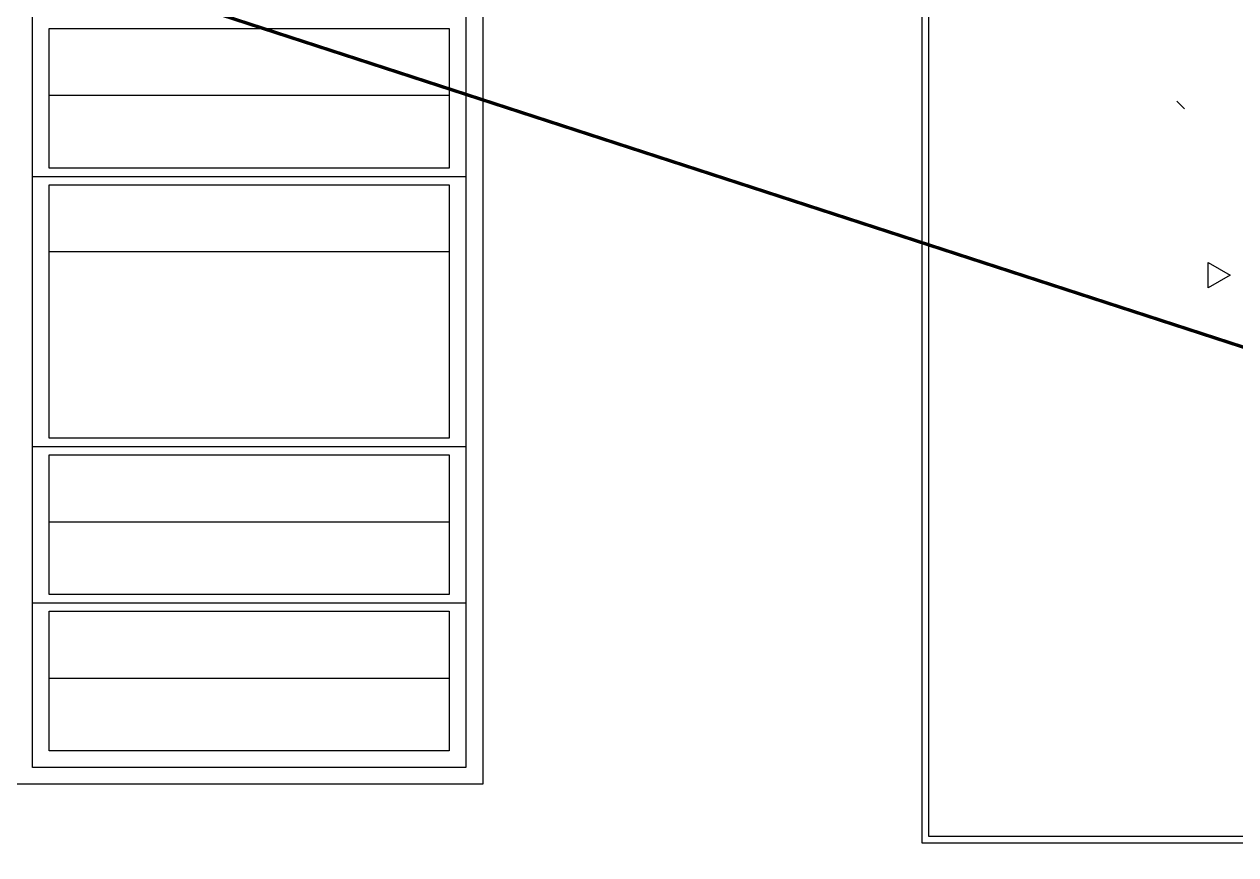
# Model space of a CAD drawing. Extents: x 0 to 840, y 0 to 273.
# Drawn here: x 642.4 to 728.7, y -0.1 to 59.1 of the extents above; entities that cross this region are included whole.
import ezdxf

# ---------------------------------------------------------------- set-up
doc = ezdxf.new("R2010")
doc.units = 0
doc.linetypes.add('1', pattern=[60.929508, 30.464754, -30.464754])
doc.layers.get('0').update_dxf_attribs({"linetype": 'CONTINUOUS'})
for name, color, linetype in [('SH-尺寸标注', 7, 'CONTINUOUS'), ('SH-符号标注', 7, 'CONTINUOUS'), ('图框', 7, 'CONTINUOUS')]:
    doc.layers.add(name, color=color, linetype=linetype)

msp = doc.modelspace()

# ---------------------------------------------------------------- linework, layer by layer
at = {"color": 7, "linetype": '1', "const_width": 0.239}
msp.add_lwpolyline([(0, 273.254), (840.158, 0)], dxfattribs=at)
msp.add_lwpolyline([(0, 273.254), (840.158, 0)], dxfattribs=at)
at = {"layer": 'SH-尺寸标注', "color": 7}
msp.add_lwpolyline([(725.068, 53.052), (724.509, 53.611)], dxfattribs=at)
for points, const_width in [([(724.789, 54.078), (724.789, 28.303)], 0.00998), ([(727.922, 53.332), (724.043, 53.332)], 0.00998), ([(723.029, 42.111), (723.029, 42.111), (722.854, 42.116), (722.693, 42.132), (722.547, 42.157), (722.547, 42.157), (722.418, 42.191), (722.309, 42.23), (722.22, 42.274), (722.22, 42.274), (722.146, 42.324), (722.082, 42.38), (722.028, 42.443), (722.028, 42.443), (721.984, 42.507), (721.952, 42.57), (721.93, 42.632), (721.93, 42.632), (721.916, 42.693), (721.908, 42.757), (721.905, 42.823), (721.905, 42.823), (722.032, 43.219), (722.413, 43.457), (723.047, 43.536), (723.047, 43.536), (723.377, 43.515), (723.651, 43.455), (723.868, 43.353), (723.868, 43.353), (724.026, 43.213), (724.121, 43.036), (724.153, 42.823), (724.153, 42.823), (724.121, 42.609), (724.025, 42.432), (723.865, 42.292), (723.865, 42.292), (723.645, 42.192), (723.366, 42.131), (723.029, 42.111)], 0.00000000153), ([(722.145, 43.259), (722.243, 42.775), (722.539, 42.484), (723.032, 42.388), (723.032, 42.388), (723.53, 42.435), (723.829, 42.579), (723.928, 42.817), (723.928, 42.817), (723.904, 42.956), (723.83, 43.067), (723.707, 43.152), (723.707, 43.152), (723.533, 43.212), (723.305, 43.248), (723.023, 43.26), (722.145, 43.259)], 0.00000000153), ([(722.661, 40.426), (722.661, 40.426), (722.241, 40.515), (721.989, 40.755), (721.905, 41.144), (721.905, 41.144), (721.925, 41.338), (721.985, 41.506), (722.083, 41.648), (722.083, 41.648), (722.214, 41.755), (722.367, 41.819), (722.544, 41.841), (722.544, 41.841), (722.797, 41.79), (723.016, 41.636), (723.201, 41.38), (723.367, 41.073), (723.367, 41.073), (723.438, 40.953), (723.507, 40.858), (723.575, 40.788), (723.575, 40.788), (723.647, 40.738), (723.727, 40.702), (723.815, 40.681), (723.815, 41.826), (724.082, 41.826), (724.082, 40.377), (724.082, 40.377), (723.861, 40.401), (723.676, 40.449), (723.528, 40.521), (723.528, 40.521), (723.398, 40.629), (723.269, 40.784), (723.14, 40.987), (722.98, 41.27), (722.98, 41.27), (722.857, 41.433), (722.714, 41.532), (722.55, 41.564), (722.55, 41.564), (722.44, 41.551), (722.343, 41.51), (722.259, 41.442), (722.259, 41.442), (722.194, 41.353), (722.155, 41.251), (722.142, 41.135), (722.142, 41.135), (722.2, 40.904), (722.373, 40.758), (722.661, 40.696), (722.661, 40.426)], 0.00000000153), ([(723.09, 38.697), (723.09, 38.697), (722.906, 38.703), (722.736, 38.721), (722.582, 38.75), (722.582, 38.75), (722.446, 38.787), (722.331, 38.831), (722.237, 38.88), (722.237, 38.88), (722.158, 38.936), (722.09, 38.998), (722.033, 39.067), (722.033, 39.067), (721.987, 39.139), (721.952, 39.207), (721.93, 39.273), (721.93, 39.273), (721.916, 39.339), (721.908, 39.407), (721.905, 39.477), (721.905, 39.477), (721.922, 39.634), (721.972, 39.771), (722.056, 39.89), (722.056, 39.89), (722.169, 39.986), (722.308, 40.054), (722.473, 40.094), (722.473, 39.824), (722.473, 39.824), (722.377, 39.795), (722.296, 39.752), (722.231, 39.695), (722.231, 39.695), (722.183, 39.626), (722.154, 39.548), (722.145, 39.459), (722.145, 39.459), (722.169, 39.315), (722.24, 39.196), (722.358, 39.101), (722.358, 39.101), (722.521, 39.032), (722.725, 38.989), (722.971, 38.974), (722.971, 38.974), (722.836, 39.108), (722.755, 39.275), (722.728, 39.474), (722.728, 39.474), (722.75, 39.657), (722.814, 39.817), (722.922, 39.953), (722.922, 39.953), (723.063, 40.057), (723.229, 40.12), (723.419, 40.14), (723.419, 40.14), (723.619, 40.118), (723.795, 40.051), (723.945, 39.939), (723.945, 39.939), (724.061, 39.793), (724.13, 39.623), (724.153, 39.428), (724.153, 39.428), (724.035, 39.022), (723.681, 38.779), (723.09, 38.697)], 0.00000000153), ([(722.968, 39.441), (722.982, 39.316), (723.024, 39.207), (723.095, 39.115), (723.095, 39.115), (723.188, 39.045), (723.298, 39.003), (723.425, 38.989), (723.425, 38.989), (723.557, 39.003), (723.673, 39.045), (723.774, 39.115), (723.774, 39.115), (723.851, 39.206), (723.898, 39.312), (723.913, 39.431), (723.913, 39.431), (723.899, 39.549), (723.854, 39.652), (723.78, 39.741), (723.78, 39.741), (723.683, 39.81), (723.57, 39.851), (723.441, 39.864), (723.441, 39.864), (723.305, 39.852), (723.19, 39.814), (723.095, 39.751), (723.095, 39.751), (723.024, 39.666), (722.982, 39.562), (722.968, 39.441)], 0.00000000153), ([(727.922, 29.049), (724.043, 29.049)], 0.00998), ([(724.509, 29.329), (725.068, 28.769)], 1e-18)]:
    msp.add_lwpolyline(points, dxfattribs=dict(at, const_width=const_width))
at = {"layer": 'SH-符号标注', "color": 7}
msp.add_lwpolyline([(726.747, 42.095), (728.313, 41.19), (728.313, 41.19), (726.747, 40.286), (726.747, 40.286), (726.747, 42.095)], dxfattribs=at)
at = {"layer": '图框', "color": 7}
for points in [[(675.046, 223.54), (675.046, 4.916), (346.056, 4.916), (346.056, 223.54), (675.046, 223.54)], [(673.857, 222.351), (673.857, 6.104), (642.965, 6.104), (642.965, 222.351), (673.857, 222.351)], [(837.974, 88.16), (837.974, 0.71), (706.378, 0.71), (706.378, 88.16), (837.974, 88.16)], [(706.853, 1.186), (706.853, 87.685), (824.666, 87.685), (824.666, 1.186), (706.853, 1.186)], [(672.669, 58.793), (672.669, 48.835), (644.153, 48.835), (644.153, 58.793)], [(672.669, 58.793), (672.669, 53.998), (644.153, 53.998), (644.153, 58.793), (672.669, 58.793)], [(672.669, 53.998), (672.669, 48.835), (644.153, 48.835), (644.153, 53.998)], [(642.965, 48.241), (673.857, 48.241)], [(672.669, 47.647), (672.669, 42.853), (644.153, 42.853), (644.153, 47.647), (672.669, 47.647)], [(672.669, 42.853), (672.669, 29.584), (644.153, 29.584), (644.153, 42.853)], [(642.965, 28.99), (673.857, 28.99)], [(672.669, 28.396), (672.669, 23.601), (644.153, 23.601), (644.153, 28.396), (672.669, 28.396)], [(672.669, 23.601), (672.669, 18.438), (644.153, 18.438), (644.153, 23.601)], [(642.965, 17.844), (673.857, 17.844)], [(672.669, 17.25), (672.669, 12.456), (644.153, 12.456), (644.153, 17.25), (672.669, 17.25)], [(672.669, 12.456), (672.669, 7.292), (644.153, 7.292), (644.153, 12.456)]]:
    msp.add_lwpolyline(points, dxfattribs=at)
at = {"layer": '图框', "color": 7, "const_width": 0.00000000153}
for points in [[(646.41, 56.545), (646.41, 56.545), (646.413, 56.634), (646.42, 56.723), (646.433, 56.811), (646.433, 56.811), (646.453, 56.899), (646.482, 56.991), (646.52, 57.084), (646.52, 57.084), (646.566, 57.175), (646.619, 57.257), (646.679, 57.332), (646.679, 57.332), (646.75, 57.398), (646.836, 57.457), (646.937, 57.507), (646.937, 57.507), (647.049, 57.546), (647.171, 57.569), (647.302, 57.577), (647.302, 57.577), (647.669, 57.506), (647.92, 57.294), (648.055, 56.939), (647.801, 56.939), (647.801, 56.939), (647.763, 57.067), (647.707, 57.172), (647.632, 57.253), (647.632, 57.253), (647.536, 57.311), (647.416, 57.346), (647.273, 57.357), (647.273, 57.357), (647.097, 57.333), (646.947, 57.261), (646.824, 57.14), (646.824, 57.14), (646.732, 56.978), (646.677, 56.781), (646.659, 56.548), (646.659, 56.548), (646.678, 56.32), (646.735, 56.126), (646.83, 55.965), (646.83, 55.965), (646.958, 55.845), (647.113, 55.773), (647.294, 55.749), (647.294, 55.749), (647.442, 55.765), (647.566, 55.81), (647.664, 55.885), (647.664, 55.885), (647.74, 55.992), (647.798, 56.131), (647.838, 56.304), (648.095, 56.304), (648.095, 56.304), (647.967, 55.874), (647.699, 55.616), (647.291, 55.53), (647.291, 55.53), (647.162, 55.537), (647.042, 55.56), (646.931, 55.598), (646.931, 55.598), (646.832, 55.648), (646.747, 55.705), (646.676, 55.771), (646.676, 55.771), (646.617, 55.844), (646.564, 55.926), (646.518, 56.016), (646.518, 56.016), (646.481, 56.108), (646.452, 56.198), (646.432, 56.285), (646.432, 56.285), (646.42, 56.371), (646.412, 56.458), (646.41, 56.545)], [(648.589, 57.545), (648.589, 55.591), (648.364, 55.591), (648.364, 57.545), (648.589, 57.545)], [(649.178, 57.264), (648.953, 57.264), (648.953, 57.545), (649.178, 57.545)], [(649.178, 56.996), (649.178, 55.591), (648.956, 55.591), (648.956, 56.996), (649.178, 56.996)], [(650.719, 56.218), (649.685, 56.218), (649.685, 56.218), (649.7, 56.082), (649.738, 55.965), (649.799, 55.867), (649.799, 55.867), (649.88, 55.794), (649.98, 55.751), (650.097, 55.736), (650.097, 55.736), (650.26, 55.767), (650.382, 55.861), (650.465, 56.017), (650.69, 56.017), (650.69, 56.017), (650.648, 55.875), (650.581, 55.755), (650.489, 55.658), (650.489, 55.658), (650.374, 55.587), (650.241, 55.544), (650.089, 55.53), (650.089, 55.53), (649.906, 55.552), (649.751, 55.619), (649.623, 55.729), (649.623, 55.729), (649.528, 55.879), (649.471, 56.061), (649.452, 56.275), (649.452, 56.275), (649.471, 56.49), (649.53, 56.674), (649.627, 56.828), (649.627, 56.828), (649.757, 56.944), (649.913, 57.013), (650.095, 57.036), (650.095, 57.036), (650.442, 56.945), (650.65, 56.673), (650.719, 56.218)], [(650.96, 56.996), (651.167, 56.996), (651.167, 56.76), (651.167, 56.76), (651.231, 56.849), (651.298, 56.919), (651.369, 56.972), (651.369, 56.972), (651.447, 57.007), (651.535, 57.029), (651.633, 57.036), (651.633, 57.036), (651.76, 57.024), (651.868, 56.989), (651.957, 56.931), (651.957, 56.931), (652.024, 56.854), (652.064, 56.761), (652.078, 56.653), (652.078, 55.592), (651.855, 55.592), (651.855, 56.564), (651.855, 56.564), (651.847, 56.643), (651.821, 56.71), (651.778, 56.765), (651.778, 56.765), (651.72, 56.807), (651.649, 56.832), (651.566, 56.84), (651.566, 56.84), (651.459, 56.826), (651.367, 56.783), (651.29, 56.71), (651.29, 56.71), (651.232, 56.614), (651.197, 56.5), (651.185, 56.366), (651.185, 55.592), (650.96, 55.592), (650.96, 56.996)], [(652.935, 56.996), (652.935, 56.813), (652.705, 56.813), (652.705, 55.851), (652.705, 55.851), (652.708, 55.807), (652.716, 55.773), (652.73, 55.751), (652.73, 55.751), (652.752, 55.737), (652.785, 55.728), (652.828, 55.726), (652.828, 55.726), (652.87, 55.727), (652.906, 55.73), (652.935, 55.736), (652.935, 55.549), (652.935, 55.549), (652.869, 55.538), (652.808, 55.532), (652.753, 55.53), (652.753, 55.53), (652.672, 55.536), (652.605, 55.556), (652.552, 55.588), (652.552, 55.588), (652.513, 55.631), (652.49, 55.686), (652.482, 55.752), (652.482, 56.814), (652.292, 56.814), (652.292, 56.996), (652.482, 56.996), (652.482, 57.382), (652.705, 57.382), (652.705, 56.996), (652.935, 56.996)], [(650.481, 56.401), (650.481, 56.401), (650.468, 56.516), (650.432, 56.618), (650.371, 56.706), (650.371, 56.706), (650.291, 56.775), (650.198, 56.816), (650.092, 56.829), (650.092, 56.829), (649.986, 56.817), (649.893, 56.778), (649.813, 56.713), (649.813, 56.713), (649.751, 56.626), (649.71, 56.522), (649.69, 56.401)], [(646.41, 45.4), (646.41, 45.4), (646.413, 45.489), (646.42, 45.577), (646.433, 45.665), (646.433, 45.665), (646.453, 45.754), (646.482, 45.845), (646.52, 45.938), (646.52, 45.938), (646.566, 46.029), (646.619, 46.112), (646.679, 46.186), (646.679, 46.186), (646.75, 46.253), (646.836, 46.311), (646.937, 46.362), (646.937, 46.362), (647.049, 46.4), (647.171, 46.424), (647.302, 46.431), (647.302, 46.431), (647.669, 46.361), (647.92, 46.148), (648.055, 45.794), (647.801, 45.794), (647.801, 45.794), (647.763, 45.921), (647.707, 46.026), (647.632, 46.107), (647.632, 46.107), (647.536, 46.165), (647.416, 46.2), (647.273, 46.212), (647.273, 46.212), (647.097, 46.187), (646.947, 46.115), (646.824, 45.994), (646.824, 45.994), (646.732, 45.832), (646.677, 45.635), (646.659, 45.402), (646.659, 45.402), (646.678, 45.174), (646.735, 44.98), (646.83, 44.819), (646.83, 44.819), (646.958, 44.7), (647.113, 44.628), (647.294, 44.604), (647.294, 44.604), (647.442, 44.619), (647.566, 44.664), (647.664, 44.739), (647.664, 44.739), (647.74, 44.846), (647.798, 44.986), (647.838, 45.158), (648.095, 45.158), (648.095, 45.158), (647.967, 44.728), (647.699, 44.47), (647.291, 44.384), (647.291, 44.384), (647.162, 44.391), (647.042, 44.414), (646.931, 44.452), (646.931, 44.452), (646.832, 44.502), (646.747, 44.559), (646.676, 44.625), (646.676, 44.625), (646.617, 44.699), (646.564, 44.78), (646.518, 44.87), (646.518, 44.87), (646.481, 44.963), (646.452, 45.052), (646.432, 45.139), (646.432, 45.139), (646.42, 45.225), (646.412, 45.312), (646.41, 45.4)], [(648.589, 46.399), (648.589, 44.446), (648.364, 44.446), (648.364, 46.399), (648.589, 46.399)], [(649.178, 46.118), (648.953, 46.118), (648.953, 46.399), (649.178, 46.399)], [(649.178, 45.85), (649.178, 44.446), (648.956, 44.446), (648.956, 45.85), (649.178, 45.85)], [(650.719, 45.073), (649.685, 45.073), (649.685, 45.073), (649.7, 44.936), (649.738, 44.819), (649.799, 44.722), (649.799, 44.722), (649.88, 44.649), (649.98, 44.605), (650.097, 44.59), (650.097, 44.59), (650.26, 44.622), (650.382, 44.715), (650.465, 44.872), (650.69, 44.872), (650.69, 44.872), (650.648, 44.729), (650.581, 44.61), (650.489, 44.513), (650.489, 44.513), (650.374, 44.441), (650.241, 44.398), (650.089, 44.384), (650.089, 44.384), (649.906, 44.406), (649.751, 44.473), (649.623, 44.584), (649.623, 44.584), (649.528, 44.733), (649.471, 44.915), (649.452, 45.129), (649.452, 45.129), (649.471, 45.344), (649.53, 45.529), (649.627, 45.682), (649.627, 45.682), (649.757, 45.798), (649.913, 45.867), (650.095, 45.89), (650.095, 45.89), (650.442, 45.799), (650.65, 45.527), (650.719, 45.073)], [(650.96, 45.85), (651.167, 45.85), (651.167, 45.614), (651.167, 45.614), (651.231, 45.703), (651.298, 45.774), (651.369, 45.826), (651.369, 45.826), (651.447, 45.862), (651.535, 45.883), (651.633, 45.89), (651.633, 45.89), (651.76, 45.878), (651.868, 45.844), (651.957, 45.786), (651.957, 45.786), (652.024, 45.708), (652.064, 45.615), (652.078, 45.507), (652.078, 44.446), (651.855, 44.446), (651.855, 45.419), (651.855, 45.419), (651.847, 45.497), (651.821, 45.564), (651.778, 45.62), (651.778, 45.62), (651.72, 45.661), (651.649, 45.686), (651.566, 45.695), (651.566, 45.695), (651.459, 45.68), (651.367, 45.637), (651.29, 45.565), (651.29, 45.565), (651.232, 45.469), (651.197, 45.354), (651.185, 45.22), (651.185, 44.446), (650.96, 44.446), (650.96, 45.85)], [(652.935, 45.85), (652.935, 45.668), (652.705, 45.668), (652.705, 44.706), (652.705, 44.706), (652.708, 44.661), (652.716, 44.628), (652.73, 44.605), (652.73, 44.605), (652.752, 44.591), (652.785, 44.583), (652.828, 44.58), (652.828, 44.58), (652.87, 44.581), (652.906, 44.585), (652.935, 44.591), (652.935, 44.403), (652.935, 44.403), (652.869, 44.392), (652.808, 44.386), (652.753, 44.384), (652.753, 44.384), (652.672, 44.391), (652.605, 44.41), (652.552, 44.442), (652.552, 44.442), (652.513, 44.486), (652.49, 44.541), (652.482, 44.607), (652.482, 45.668), (652.292, 45.668), (652.292, 45.85), (652.482, 45.85), (652.482, 46.236), (652.705, 46.236), (652.705, 45.85), (652.935, 45.85)], [(654.956, 45.033), (654.203, 45.033), (653.997, 44.446), (653.732, 44.446), (654.428, 46.399), (654.75, 46.399), (655.436, 44.446), (655.157, 44.446), (654.956, 45.033)], [(654.587, 46.131), (654.265, 45.242), (654.887, 45.242)], [(656.813, 46.399), (656.813, 44.446), (656.615, 44.446), (656.615, 44.631), (656.615, 44.631), (656.553, 44.551), (656.487, 44.488), (656.418, 44.442), (656.418, 44.442), (656.343, 44.41), (656.26, 44.39), (656.168, 44.384), (656.168, 44.384), (655.992, 44.407), (655.842, 44.475), (655.72, 44.589), (655.72, 44.589), (655.629, 44.742), (655.575, 44.929), (655.557, 45.15), (655.557, 45.15), (655.575, 45.359), (655.63, 45.538), (655.721, 45.688), (655.721, 45.688), (655.843, 45.8), (655.989, 45.867), (656.159, 45.89), (656.159, 45.89), (656.336, 45.866), (656.48, 45.793), (656.591, 45.673), (656.591, 46.399), (656.813, 46.399)], [(658.311, 46.399), (658.311, 44.446), (658.113, 44.446), (658.113, 44.631), (658.113, 44.631), (658.051, 44.551), (657.985, 44.488), (657.916, 44.442), (657.916, 44.442), (657.841, 44.41), (657.758, 44.39), (657.666, 44.384), (657.666, 44.384), (657.49, 44.407), (657.34, 44.475), (657.218, 44.589), (657.218, 44.589), (657.127, 44.742), (657.073, 44.929), (657.055, 45.15), (657.055, 45.15), (657.073, 45.359), (657.128, 45.538), (657.219, 45.688), (657.219, 45.688), (657.341, 45.8), (657.487, 45.867), (657.657, 45.89), (657.657, 45.89), (657.834, 45.866), (657.978, 45.793), (658.089, 45.673), (658.089, 46.399), (658.311, 46.399)], [(659.308, 45.654), (659.308, 45.654), (659.171, 45.64), (659.058, 45.605), (658.971, 45.55), (658.971, 45.55), (658.908, 45.464), (658.871, 45.339), (658.858, 45.174), (658.858, 44.446), (658.633, 44.446), (658.633, 45.85), (658.839, 45.85), (658.839, 45.595), (658.839, 45.595), (658.903, 45.691), (658.965, 45.766), (659.026, 45.822), (659.026, 45.822), (659.087, 45.859), (659.153, 45.882), (659.223, 45.89), (659.223, 45.89), (659.245, 45.889), (659.274, 45.886), (659.308, 45.882), (659.308, 45.654)], [(660.71, 45.073), (659.675, 45.073), (659.675, 45.073), (659.69, 44.936), (659.728, 44.819), (659.789, 44.722), (659.789, 44.722), (659.871, 44.649), (659.97, 44.605), (660.088, 44.59), (660.088, 44.59), (660.25, 44.622), (660.373, 44.715), (660.455, 44.872), (660.68, 44.872), (660.68, 44.872), (660.639, 44.729), (660.572, 44.61), (660.479, 44.513), (660.479, 44.513), (660.365, 44.441), (660.231, 44.398), (660.08, 44.384), (660.08, 44.384), (659.897, 44.406), (659.742, 44.473), (659.614, 44.584), (659.614, 44.584), (659.518, 44.733), (659.461, 44.915), (659.442, 45.129), (659.442, 45.129), (659.462, 45.344), (659.52, 45.529), (659.618, 45.682), (659.618, 45.682), (659.748, 45.798), (659.904, 45.867), (660.085, 45.89), (660.085, 45.89), (660.432, 45.799), (660.64, 45.527), (660.71, 45.073)], [(661.117, 44.864), (661.117, 44.864), (661.134, 44.786), (661.163, 44.719), (661.204, 44.664), (661.204, 44.664), (661.264, 44.623), (661.349, 44.599), (661.46, 44.59), (661.46, 44.59), (661.552, 44.597), (661.631, 44.617), (661.697, 44.651), (661.697, 44.651), (661.747, 44.695), (661.777, 44.748), (661.787, 44.81), (661.787, 44.81), (661.781, 44.858), (661.764, 44.9), (661.736, 44.933), (661.736, 44.933), (661.695, 44.962), (661.64, 44.986), (661.57, 45.006), (661.361, 45.057), (661.361, 45.057), (661.211, 45.099), (661.096, 45.149), (661.014, 45.205), (661.014, 45.205), (660.959, 45.274), (660.927, 45.359), (660.916, 45.461), (660.916, 45.461), (660.932, 45.583), (660.981, 45.687), (661.063, 45.774), (661.063, 45.774), (661.172, 45.838), (661.303, 45.877), (661.455, 45.89), (661.455, 45.89), (661.605, 45.878), (661.73, 45.84), (661.83, 45.778), (661.83, 45.778), (661.903, 45.692), (661.948, 45.586), (661.964, 45.459), (661.728, 45.459), (661.728, 45.459), (661.693, 45.584), (661.599, 45.659), (661.447, 45.684), (661.447, 45.684), (661.362, 45.677), (661.289, 45.658), (661.23, 45.626), (661.23, 45.626), (661.185, 45.584), (661.158, 45.532), (661.149, 45.472), (661.149, 45.472), (661.156, 45.425), (661.177, 45.385), (661.211, 45.35), (661.211, 45.35), (661.26, 45.321), (661.326, 45.294), (661.409, 45.271), (661.623, 45.22), (661.623, 45.22), (661.75, 45.182), (661.851, 45.134), (661.926, 45.077), (661.926, 45.077), (661.978, 45.008), (662.009, 44.926), (662.02, 44.829), (662.02, 44.829), (662.003, 44.703), (661.95, 44.594), (661.863, 44.505), (661.863, 44.505), (661.747, 44.438), (661.606, 44.398), (661.441, 44.384), (661.441, 44.384), (661.137, 44.438), (660.95, 44.597), (660.881, 44.864), (661.117, 44.864)], [(662.438, 44.864), (662.438, 44.864), (662.455, 44.786), (662.484, 44.719), (662.525, 44.664), (662.525, 44.664), (662.585, 44.623), (662.671, 44.599), (662.781, 44.59), (662.781, 44.59), (662.873, 44.597), (662.952, 44.617), (663.018, 44.651), (663.018, 44.651), (663.068, 44.695), (663.098, 44.748), (663.108, 44.81), (663.108, 44.81), (663.102, 44.858), (663.085, 44.9), (663.057, 44.933), (663.057, 44.933), (663.016, 44.962), (662.961, 44.986), (662.891, 45.006), (662.682, 45.057), (662.682, 45.057), (662.533, 45.099), (662.417, 45.149), (662.335, 45.205), (662.335, 45.205), (662.281, 45.274), (662.248, 45.359), (662.237, 45.461), (662.237, 45.461), (662.253, 45.583), (662.303, 45.687), (662.384, 45.774), (662.384, 45.774), (662.493, 45.838), (662.624, 45.877), (662.776, 45.89), (662.776, 45.89), (662.926, 45.878), (663.051, 45.84), (663.151, 45.778), (663.151, 45.778), (663.224, 45.692), (663.269, 45.586), (663.285, 45.459), (663.049, 45.459), (663.049, 45.459), (663.014, 45.584), (662.92, 45.659), (662.768, 45.684), (662.768, 45.684), (662.683, 45.677), (662.611, 45.658), (662.551, 45.626), (662.551, 45.626), (662.506, 45.584), (662.479, 45.532), (662.47, 45.472), (662.47, 45.472), (662.477, 45.425), (662.498, 45.385), (662.532, 45.35), (662.532, 45.35), (662.581, 45.321), (662.647, 45.294), (662.73, 45.271), (662.944, 45.22), (662.944, 45.22), (663.071, 45.182), (663.172, 45.134), (663.247, 45.077), (663.247, 45.077), (663.299, 45.008), (663.331, 44.926), (663.341, 44.829), (663.341, 44.829), (663.324, 44.703), (663.271, 44.594), (663.184, 44.505), (663.184, 44.505), (663.068, 44.438), (662.927, 44.398), (662.762, 44.384), (662.762, 44.384), (662.458, 44.438), (662.272, 44.597), (662.202, 44.864), (662.438, 44.864)], [(650.481, 45.255), (650.481, 45.255), (650.468, 45.37), (650.432, 45.472), (650.371, 45.56), (650.371, 45.56), (650.291, 45.629), (650.198, 45.67), (650.092, 45.684), (650.092, 45.684), (649.986, 45.671), (649.893, 45.632), (649.813, 45.567), (649.813, 45.567), (649.751, 45.481), (649.71, 45.377), (649.69, 45.255)], [(656.197, 45.681), (656.083, 45.664), (655.985, 45.614), (655.902, 45.531), (655.902, 45.531), (655.84, 45.42), (655.802, 45.289), (655.79, 45.137), (655.79, 45.137), (655.802, 44.983), (655.84, 44.851), (655.902, 44.742), (655.902, 44.742), (655.985, 44.659), (656.084, 44.609), (656.2, 44.593), (656.2, 44.593), (656.31, 44.609), (656.404, 44.658), (656.484, 44.74), (656.484, 44.74), (656.543, 44.849), (656.579, 44.98), (656.591, 45.131), (656.591, 45.131), (656.579, 45.288), (656.543, 45.421), (656.484, 45.532), (656.484, 45.532), (656.404, 45.615), (656.309, 45.664), (656.197, 45.681)], [(657.695, 45.681), (657.581, 45.664), (657.483, 45.614), (657.4, 45.531), (657.4, 45.531), (657.338, 45.42), (657.3, 45.289), (657.288, 45.137), (657.288, 45.137), (657.3, 44.983), (657.338, 44.851), (657.4, 44.742), (657.4, 44.742), (657.483, 44.659), (657.582, 44.609), (657.697, 44.593), (657.697, 44.593), (657.808, 44.609), (657.902, 44.658), (657.982, 44.74), (657.982, 44.74), (658.041, 44.849), (658.077, 44.98), (658.089, 45.131), (658.089, 45.131), (658.077, 45.288), (658.041, 45.421), (657.982, 45.532), (657.982, 45.532), (657.902, 45.615), (657.807, 45.664), (657.695, 45.681)], [(660.471, 45.255), (660.471, 45.255), (660.459, 45.37), (660.422, 45.472), (660.361, 45.56), (660.361, 45.56), (660.282, 45.629), (660.189, 45.67), (660.083, 45.684), (660.083, 45.684), (659.977, 45.671), (659.884, 45.632), (659.804, 45.567), (659.804, 45.567), (659.742, 45.481), (659.7, 45.377), (659.681, 45.255)], [(647.875, 26.575), (647.875, 26.575), (647.858, 26.419), (647.807, 26.286), (647.723, 26.174), (647.723, 26.174), (647.612, 26.09), (647.48, 26.04), (647.328, 26.023), (646.714, 26.023), (646.714, 25.195), (646.465, 25.195), (646.465, 27.148), (647.271, 27.148), (647.271, 27.148), (647.45, 27.132), (647.598, 27.082), (647.718, 27), (647.718, 27), (647.805, 26.886), (647.857, 26.745), (647.875, 26.575)], [(647.234, 26.243), (647.234, 26.243), (647.345, 26.253), (647.438, 26.283), (647.514, 26.334), (647.514, 26.334), (647.57, 26.402), (647.603, 26.486), (647.614, 26.586), (647.614, 26.586), (647.603, 26.685), (647.57, 26.769), (647.514, 26.837), (647.514, 26.837), (647.438, 26.888), (647.345, 26.919), (647.234, 26.929), (646.714, 26.929), (646.714, 26.243)], [(650.787, 26.867), (650.565, 26.867), (650.565, 27.148), (650.787, 27.148)], [(654.461, 26.599), (654.461, 26.417), (654.231, 26.417), (654.231, 25.455), (654.231, 25.455), (654.234, 25.41), (654.242, 25.377), (654.256, 25.354), (654.256, 25.354), (654.278, 25.34), (654.311, 25.332), (654.354, 25.329), (654.354, 25.329), (654.396, 25.33), (654.432, 25.334), (654.461, 25.34), (654.461, 25.152), (654.461, 25.152), (654.395, 25.142), (654.334, 25.135), (654.279, 25.133), (654.279, 25.133), (654.198, 25.14), (654.131, 25.159), (654.078, 25.191), (654.078, 25.191), (654.039, 25.235), (654.016, 25.29), (654.008, 25.356), (654.008, 26.417), (653.818, 26.417), (653.818, 26.599), (654.008, 26.599), (654.008, 26.985), (654.231, 26.985), (654.231, 26.599), (654.461, 26.599)], [(656.927, 27.148), (656.927, 25.195), (656.645, 25.195), (655.635, 26.778), (655.635, 25.195), (655.399, 25.195), (655.399, 27.148), (655.67, 27.148), (656.691, 25.551), (656.691, 27.148), (656.927, 27.148)], [(648.845, 26.403), (648.845, 26.403), (648.707, 26.389), (648.595, 26.354), (648.507, 26.299), (648.507, 26.299), (648.444, 26.213), (648.407, 26.088), (648.394, 25.924), (648.394, 25.195), (648.169, 25.195), (648.169, 26.599), (648.376, 26.599), (648.376, 26.344), (648.376, 26.344), (648.439, 26.44), (648.501, 26.515), (648.562, 26.571), (648.562, 26.571), (648.624, 26.609), (648.689, 26.631), (648.759, 26.639), (648.759, 26.639), (648.782, 26.638), (648.81, 26.635), (648.845, 26.631), (648.845, 26.403)], [(649.611, 26.639), (649.611, 26.639), (649.798, 26.617), (649.955, 26.55), (650.081, 26.439), (650.081, 26.439), (650.174, 26.288), (650.23, 26.1), (650.249, 25.875), (650.249, 25.875), (650.23, 25.661), (650.173, 25.48), (650.079, 25.331), (650.079, 25.331), (649.951, 25.221), (649.796, 25.155), (649.614, 25.133), (649.614, 25.133), (649.428, 25.155), (649.272, 25.222), (649.146, 25.333), (649.146, 25.333), (649.053, 25.483), (648.997, 25.667), (648.978, 25.886), (648.978, 25.886), (648.997, 26.105), (649.054, 26.289), (649.147, 26.44), (649.147, 26.44), (649.274, 26.551), (649.428, 26.617), (649.611, 26.639)], [(649.613, 26.433), (649.497, 26.417), (649.399, 26.368), (649.319, 26.287), (649.319, 26.287), (649.259, 26.177), (649.223, 26.044), (649.212, 25.886), (649.212, 25.886), (649.223, 25.729), (649.259, 25.595), (649.319, 25.486), (649.319, 25.486), (649.399, 25.405), (649.497, 25.356), (649.613, 25.34), (649.613, 25.34), (649.728, 25.356), (649.826, 25.405), (649.907, 25.486), (649.907, 25.486), (649.967, 25.594), (650.003, 25.725), (650.015, 25.878), (650.015, 25.878), (650.004, 26.039), (649.968, 26.175), (649.91, 26.286), (649.91, 26.286), (649.83, 26.367), (649.731, 26.417), (649.613, 26.433)], [(650.565, 26.599), (650.787, 26.599), (650.787, 24.903), (650.787, 24.903), (650.745, 24.74), (650.617, 24.643), (650.404, 24.611), (650.404, 24.611), (650.38, 24.612), (650.355, 24.614), (650.329, 24.619), (650.329, 24.809), (650.329, 24.809), (650.35, 24.806), (650.371, 24.804), (650.391, 24.803), (650.391, 24.803), (650.449, 24.808), (650.494, 24.822), (650.526, 24.845), (650.526, 24.845), (650.548, 24.88), (650.561, 24.928), (650.565, 24.991), (650.565, 26.599)], [(652.328, 25.822), (651.294, 25.822), (651.294, 25.822), (651.309, 25.685), (651.347, 25.568), (651.408, 25.471), (651.408, 25.471), (651.489, 25.398), (651.589, 25.354), (651.707, 25.339), (651.707, 25.339), (651.869, 25.371), (651.991, 25.464), (652.074, 25.621), (652.299, 25.621), (652.299, 25.621), (652.257, 25.478), (652.19, 25.359), (652.098, 25.262), (652.098, 25.262), (651.983, 25.19), (651.85, 25.147), (651.698, 25.133), (651.698, 25.133), (651.516, 25.155), (651.36, 25.222), (651.232, 25.333), (651.232, 25.333), (651.137, 25.482), (651.08, 25.664), (651.061, 25.878), (651.061, 25.878), (651.08, 26.093), (651.139, 26.278), (651.236, 26.431), (651.236, 26.431), (651.366, 26.547), (651.522, 26.616), (651.704, 26.639), (651.704, 26.639), (652.051, 26.548), (652.259, 26.276), (652.328, 25.822)], [(652.09, 26.004), (652.09, 26.004), (652.078, 26.119), (652.041, 26.221), (651.98, 26.31), (651.98, 26.31), (651.9, 26.378), (651.807, 26.419), (651.701, 26.433), (651.701, 26.433), (651.595, 26.42), (651.502, 26.381), (651.423, 26.316), (651.423, 26.316), (651.36, 26.23), (651.319, 26.126), (651.299, 26.004)], [(653.668, 26.127), (653.443, 26.127), (653.443, 26.127), (653.422, 26.218), (653.386, 26.293), (653.336, 26.354), (653.336, 26.354), (653.273, 26.398), (653.198, 26.424), (653.111, 26.433), (653.111, 26.433), (652.998, 26.416), (652.903, 26.367), (652.825, 26.284), (652.825, 26.284), (652.768, 26.172), (652.734, 26.035), (652.722, 25.873), (652.722, 25.873), (652.734, 25.718), (652.769, 25.588), (652.827, 25.481), (652.827, 25.481), (652.905, 25.402), (653.002, 25.355), (653.116, 25.339), (653.116, 25.339), (653.281, 25.377), (653.396, 25.489), (653.459, 25.677), (653.684, 25.677), (653.684, 25.677), (653.655, 25.518), (653.598, 25.384), (653.512, 25.276), (653.512, 25.276), (653.401, 25.197), (653.267, 25.149), (653.11, 25.133), (653.11, 25.133), (652.933, 25.155), (652.781, 25.222), (652.656, 25.333), (652.656, 25.333), (652.563, 25.481), (652.507, 25.661), (652.489, 25.873), (652.489, 25.873), (652.508, 26.089), (652.564, 26.275), (652.659, 26.43), (652.659, 26.43), (652.785, 26.546), (652.936, 26.616), (653.113, 26.639), (653.113, 26.639), (653.265, 26.624), (653.395, 26.581), (653.503, 26.508), (653.503, 26.508), (653.586, 26.407), (653.641, 26.28), (653.668, 26.127)], [(657.854, 26.639), (657.854, 26.639), (658.041, 26.617), (658.197, 26.55), (658.324, 26.439), (658.324, 26.439), (658.417, 26.288), (658.473, 26.1), (658.492, 25.875), (658.492, 25.875), (658.473, 25.661), (658.416, 25.48), (658.322, 25.331), (658.322, 25.331), (658.194, 25.221), (658.039, 25.155), (657.856, 25.133), (657.856, 25.133), (657.671, 25.155), (657.515, 25.222), (657.389, 25.333), (657.389, 25.333), (657.296, 25.483), (657.24, 25.667), (657.221, 25.886), (657.221, 25.886), (657.24, 26.105), (657.296, 26.289), (657.39, 26.44), (657.39, 26.44), (657.517, 26.551), (657.671, 26.617), (657.854, 26.639)], [(657.856, 26.433), (657.74, 26.417), (657.642, 26.368), (657.562, 26.287), (657.562, 26.287), (657.502, 26.177), (657.466, 26.044), (657.454, 25.886), (657.454, 25.886), (657.466, 25.729), (657.502, 25.595), (657.562, 25.486), (657.562, 25.486), (657.642, 25.405), (657.74, 25.356), (657.856, 25.34), (657.856, 25.34), (657.971, 25.356), (658.069, 25.405), (658.15, 25.486), (658.15, 25.486), (658.21, 25.594), (658.246, 25.725), (658.258, 25.878), (658.258, 25.878), (658.247, 26.039), (658.211, 26.175), (658.152, 26.286), (658.152, 26.286), (658.072, 26.367), (657.974, 26.417), (657.856, 26.433)], [(659.065, 25.473), (659.065, 25.195), (658.786, 25.195), (658.786, 25.473), (659.065, 25.473)], [(646.465, 14.048), (646.465, 16.002), (647.218, 16.002), (647.218, 16.002), (647.448, 15.973), (647.643, 15.886), (647.802, 15.742), (647.802, 15.742), (647.92, 15.547), (647.99, 15.308), (648.014, 15.026), (648.014, 15.026), (647.99, 14.744), (647.919, 14.505), (647.801, 14.309), (647.801, 14.309), (647.641, 14.164), (647.447, 14.077), (647.218, 14.048), (646.465, 14.048)], [(647.175, 14.268), (647.175, 14.268), (647.353, 14.289), (647.499, 14.353), (647.615, 14.461), (647.615, 14.461), (647.698, 14.609), (647.748, 14.796), (647.765, 15.023), (647.765, 15.023), (647.748, 15.252), (647.698, 15.44), (647.615, 15.589), (647.615, 15.589), (647.499, 15.696), (647.353, 15.76), (647.175, 15.782), (646.714, 15.782), (646.714, 14.268)], [(652.803, 15.72), (652.577, 15.72), (652.577, 16.002), (652.803, 16.002)], [(658.32, 16.002), (658.32, 14.048), (658.039, 14.048), (657.029, 15.632), (657.029, 14.048), (656.793, 14.048), (656.793, 16.002), (657.063, 16.002), (658.084, 14.404), (658.084, 16.002), (658.32, 16.002)], [(648.957, 15.256), (648.957, 15.256), (648.82, 15.242), (648.707, 15.208), (648.62, 15.152), (648.62, 15.152), (648.557, 15.066), (648.52, 14.941), (648.507, 14.777), (648.507, 14.048), (648.282, 14.048), (648.282, 15.452), (648.488, 15.452), (648.488, 15.197), (648.488, 15.197), (648.552, 15.293), (648.614, 15.368), (648.675, 15.424), (648.675, 15.424), (648.736, 15.462), (648.802, 15.485), (648.871, 15.492), (648.871, 15.492), (648.894, 15.491), (648.923, 15.489), (648.957, 15.484), (648.957, 15.256)], [(649.153, 15.037), (649.153, 15.037), (649.222, 15.29), (649.41, 15.442), (649.715, 15.492), (649.715, 15.492), (649.875, 15.482), (650.006, 15.449), (650.109, 15.395), (650.109, 15.395), (650.184, 15.319), (650.229, 15.224), (650.243, 15.109), (650.243, 14.284), (650.243, 14.284), (650.257, 14.223), (650.297, 14.186), (650.364, 14.174), (650.364, 14.174), (650.38, 14.174), (650.396, 14.176), (650.412, 14.179), (650.412, 14.01), (650.412, 14.01), (650.354, 13.997), (650.303, 13.989), (650.259, 13.986), (650.259, 13.986), (650.194, 13.992), (650.14, 14.008), (650.097, 14.036), (650.097, 14.036), (650.065, 14.075), (650.042, 14.128), (650.029, 14.193), (650.029, 14.193), (649.876, 14.078), (649.717, 14.009), (649.552, 13.986), (649.552, 13.986), (649.421, 13.999), (649.308, 14.036), (649.216, 14.099), (649.216, 14.099), (649.146, 14.183), (649.105, 14.283), (649.091, 14.402), (649.091, 14.402), (649.092, 14.442), (649.096, 14.479), (649.103, 14.514), (649.103, 14.514), (649.111, 14.547), (649.12, 14.577), (649.13, 14.604), (649.13, 14.604), (649.142, 14.629), (649.16, 14.653), (649.182, 14.676), (649.182, 14.676), (649.206, 14.697), (649.227, 14.716), (649.245, 14.731), (649.245, 14.731), (649.266, 14.745), (649.294, 14.759), (649.331, 14.773), (649.331, 14.773), (649.368, 14.785), (649.399, 14.795), (649.423, 14.802), (649.423, 14.802), (649.45, 14.809), (649.488, 14.816), (649.536, 14.825), (649.536, 14.825), (649.585, 14.833), (649.624, 14.839), (649.654, 14.844), (649.654, 14.844), (649.685, 14.848), (649.73, 14.854), (649.788, 14.862), (649.788, 14.862), (649.866, 14.875), (649.927, 14.892), (649.97, 14.913), (649.97, 14.913), (649.998, 14.94), (650.015, 14.975), (650.021, 15.018), (650.021, 15.077), (650.021, 15.077), (650.012, 15.139), (649.985, 15.191), (649.939, 15.232), (649.939, 15.232), (649.877, 15.262), (649.8, 15.28), (649.707, 15.286), (649.707, 15.286), (649.612, 15.279), (649.533, 15.259), (649.472, 15.225), (649.472, 15.225), (649.425, 15.178), (649.394, 15.115), (649.378, 15.037), (649.153, 15.037)], [(649.6, 14.182), (649.716, 14.193), (649.817, 14.225), (649.903, 14.28), (649.903, 14.28), (649.968, 14.346), (650.008, 14.416), (650.021, 14.49), (650.021, 14.742), (650.021, 14.742), (649.969, 14.721), (649.901, 14.704), (649.819, 14.688), (649.819, 14.688), (649.732, 14.674), (649.654, 14.662), (649.584, 14.651), (649.584, 14.651), (649.52, 14.635), (649.46, 14.609), (649.405, 14.574), (649.405, 14.574), (649.36, 14.529), (649.333, 14.473), (649.324, 14.407), (649.324, 14.407), (649.332, 14.341), (649.356, 14.285), (649.396, 14.241), (649.396, 14.241), (649.451, 14.208), (649.519, 14.188), (649.6, 14.182)], [(651.961, 14.048), (651.706, 14.048), (651.422, 15.149), (651.152, 14.048), (650.9, 14.048), (650.493, 15.452), (650.739, 15.452), (651.026, 14.359), (651.294, 15.452), (651.567, 15.452), (651.843, 14.359), (652.122, 15.452), (652.374, 15.452), (651.961, 14.048)], [(652.803, 15.452), (652.803, 14.048), (652.58, 14.048), (652.58, 15.452), (652.803, 15.452)], [(653.156, 15.452), (653.363, 15.452), (653.363, 15.216), (653.363, 15.216), (653.427, 15.305), (653.494, 15.376), (653.565, 15.428), (653.565, 15.428), (653.643, 15.464), (653.731, 15.485), (653.829, 15.492), (653.829, 15.492), (653.955, 15.481), (654.064, 15.446), (654.153, 15.388), (654.153, 15.388), (654.22, 15.311), (654.26, 15.218), (654.274, 15.109), (654.274, 14.048), (654.051, 14.048), (654.051, 15.021), (654.051, 15.021), (654.043, 15.099), (654.017, 15.166), (653.974, 15.222), (653.974, 15.222), (653.915, 15.264), (653.845, 15.289), (653.762, 15.297), (653.762, 15.297), (653.655, 15.282), (653.563, 15.239), (653.486, 15.167), (653.486, 15.167), (653.428, 15.071), (653.393, 14.956), (653.381, 14.823), (653.381, 14.048), (653.156, 14.048), (653.156, 15.452)], [(655.094, 13.986), (655.094, 13.986), (654.938, 14.009), (654.801, 14.076), (654.681, 14.189), (654.681, 14.189), (654.589, 14.338), (654.533, 14.517), (654.515, 14.726), (654.515, 14.726), (654.533, 14.94), (654.588, 15.125), (654.68, 15.281), (654.68, 15.281), (654.801, 15.398), (654.945, 15.469), (655.112, 15.492), (655.112, 15.492), (655.277, 15.465), (655.42, 15.384), (655.541, 15.248), (655.514, 15.452), (655.748, 15.452), (655.748, 14.278), (655.748, 14.278), (655.745, 14.152), (655.737, 14.039), (655.723, 13.942), (655.723, 13.942), (655.703, 13.854), (655.673, 13.771), (655.635, 13.692), (655.635, 13.692), (655.585, 13.621), (655.521, 13.564), (655.443, 13.52), (655.443, 13.52), (655.351, 13.489), (655.243, 13.47), (655.12, 13.464), (655.12, 13.464), (654.967, 13.476), (654.836, 13.514), (654.727, 13.576), (654.727, 13.576), (654.643, 13.661), (654.587, 13.764), (654.56, 13.887), (654.788, 13.887), (654.788, 13.887), (654.843, 13.756), (654.956, 13.678), (655.128, 13.651), (655.128, 13.651), (655.263, 13.666), (655.365, 13.708), (655.437, 13.779), (655.437, 13.779), (655.483, 13.878), (655.51, 14.007), (655.52, 14.166), (655.52, 14.238), (655.52, 14.238), (655.456, 14.157), (655.392, 14.093), (655.325, 14.045), (655.325, 14.045), (655.255, 14.013), (655.178, 13.993), (655.094, 13.986)], [(655.136, 15.286), (655.025, 15.27), (654.93, 15.221), (654.853, 15.139), (654.853, 15.139), (654.794, 15.029), (654.76, 14.896), (654.748, 14.739), (654.748, 14.739), (654.76, 14.582), (654.794, 14.448), (654.852, 14.339), (654.852, 14.339), (654.931, 14.258), (655.026, 14.209), (655.139, 14.193), (655.139, 14.193), (655.249, 14.209), (655.342, 14.257), (655.418, 14.336), (655.418, 14.336), (655.474, 14.444), (655.508, 14.576), (655.52, 14.731), (655.52, 14.731), (655.509, 14.894), (655.475, 15.03), (655.419, 15.14), (655.419, 15.14), (655.343, 15.221), (655.249, 15.27), (655.136, 15.286)], [(659.247, 15.492), (659.247, 15.492), (659.434, 15.47), (659.591, 15.404), (659.718, 15.293), (659.718, 15.293), (659.811, 15.141), (659.866, 14.953), (659.885, 14.729), (659.885, 14.729), (659.866, 14.515), (659.809, 14.333), (659.715, 14.185), (659.715, 14.185), (659.588, 14.074), (659.433, 14.008), (659.25, 13.986), (659.25, 13.986), (659.065, 14.009), (658.909, 14.075), (658.782, 14.186), (658.782, 14.186), (658.689, 14.336), (658.633, 14.521), (658.615, 14.739), (658.615, 14.739), (658.634, 14.958), (658.69, 15.143), (658.784, 15.293), (658.784, 15.293), (658.91, 15.404), (659.065, 15.47), (659.247, 15.492)], [(659.25, 15.286), (659.134, 15.27), (659.035, 15.221), (658.955, 15.14), (658.955, 15.14), (658.895, 15.031), (658.86, 14.897), (658.848, 14.739), (658.848, 14.739), (658.86, 14.582), (658.895, 14.448), (658.955, 14.339), (658.955, 14.339), (659.035, 14.258), (659.134, 14.209), (659.25, 14.193), (659.25, 14.193), (659.365, 14.209), (659.462, 14.258), (659.543, 14.339), (659.543, 14.339), (659.604, 14.447), (659.64, 14.578), (659.652, 14.732), (659.652, 14.732), (659.64, 14.892), (659.605, 15.028), (659.546, 15.139), (659.546, 15.139), (659.466, 15.221), (659.367, 15.27), (659.25, 15.286)], [(660.458, 14.327), (660.458, 14.048), (660.18, 14.048), (660.18, 14.327), (660.458, 14.327)]]:
    msp.add_lwpolyline(points, dxfattribs=at)

doc.saveas('drawing.dxf')
